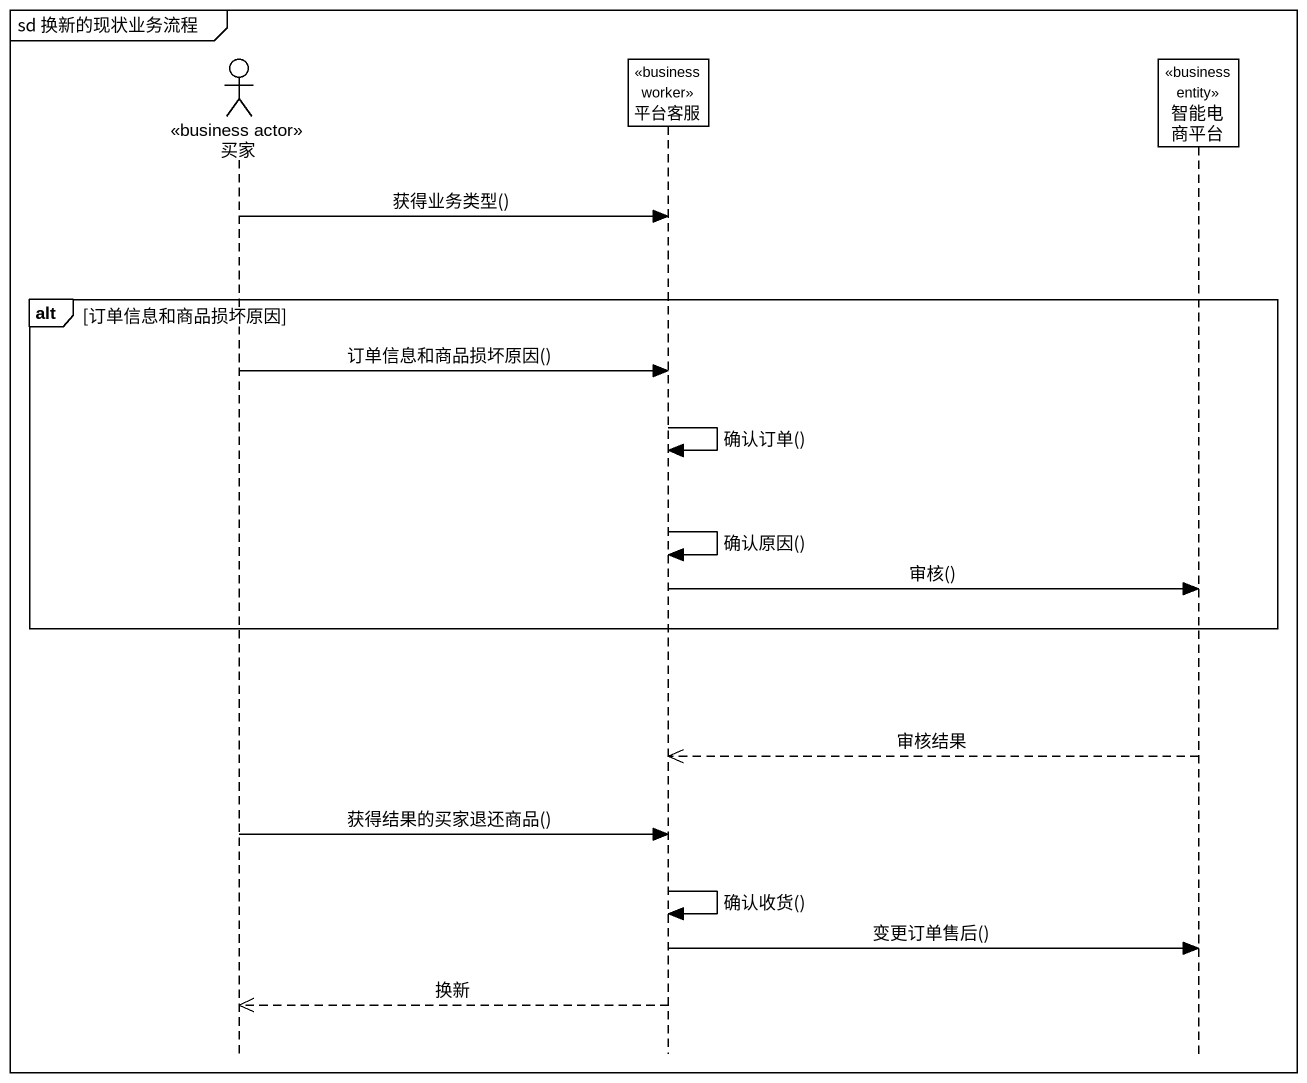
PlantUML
@startuml
mainframe sd 换新的现状业务流程
hide footbox
actor 买家 <<business actor>>
participant 平台客服 <<business worker>>
participant 智能电商平台 <<business entity>>

买家 -> 平台客服 : 获得业务类型()
alt 订单信息和商品损坏原因
  买家 -> 平台客服 : 订单信息和商品损坏原因()
  平台客服 -> 平台客服 : 确认订单()
  平台客服 -> 平台客服 : 确认原因()
  平台客服 -> 智能电商平台 : 审核()
end
智能电商平台 -->> 平台客服 : 审核结果
买家 -> 平台客服 : 获得结果的买家退还商品()
平台客服 -> 平台客服 : 确认收货()
平台客服 -> 智能电商平台 : 变更订单售后()
平台客服 -->> 买家 : 换新
@enduml
